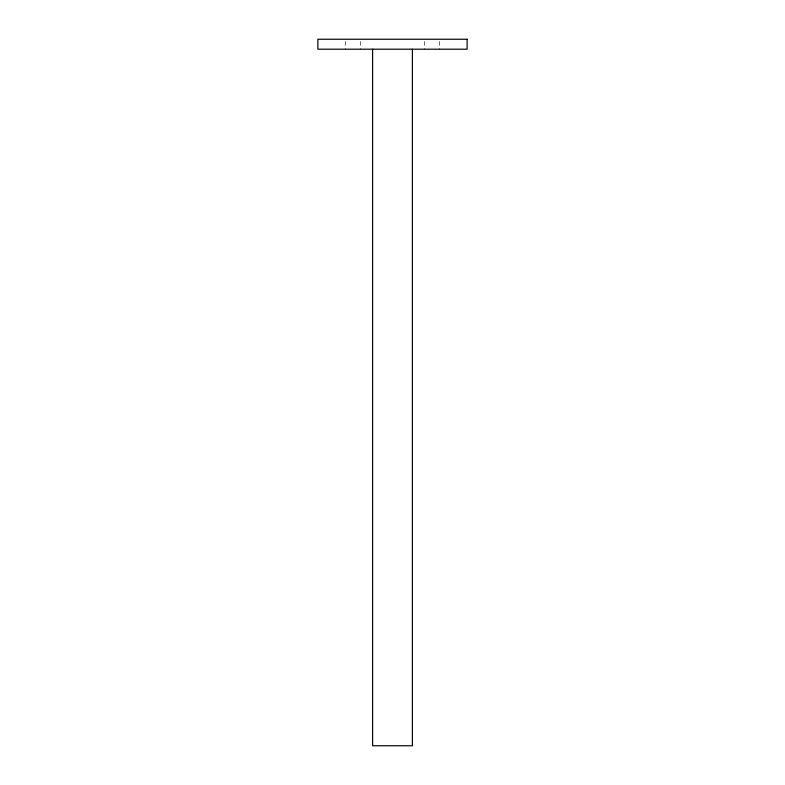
<?xml version="1.0" encoding="UTF-8"?>
<svg xmlns="http://www.w3.org/2000/svg" width="785" height="785" viewBox="0 0 785 785"><rect width="100%" height="100%" fill="white"/><g stroke="black" fill="none" stroke-linecap="round" stroke-linejoin="round"><path stroke-width="0.59" stroke-dasharray="3.92 2.94" d="M439.374 41.458L439.374 49.2M424.45 41.458L424.45 49.2M360.55 41.458L360.55 49.2M345.626 41.458L345.626 49.2"/><path stroke-width="1.18" d="M412.4 49.2L412.4 745.75L372.6 745.75L372.6 49.2M467.134 39.25L317.866 39.25L317.866 49.2L467.134 49.2L467.134 39.25"/></g></svg>
